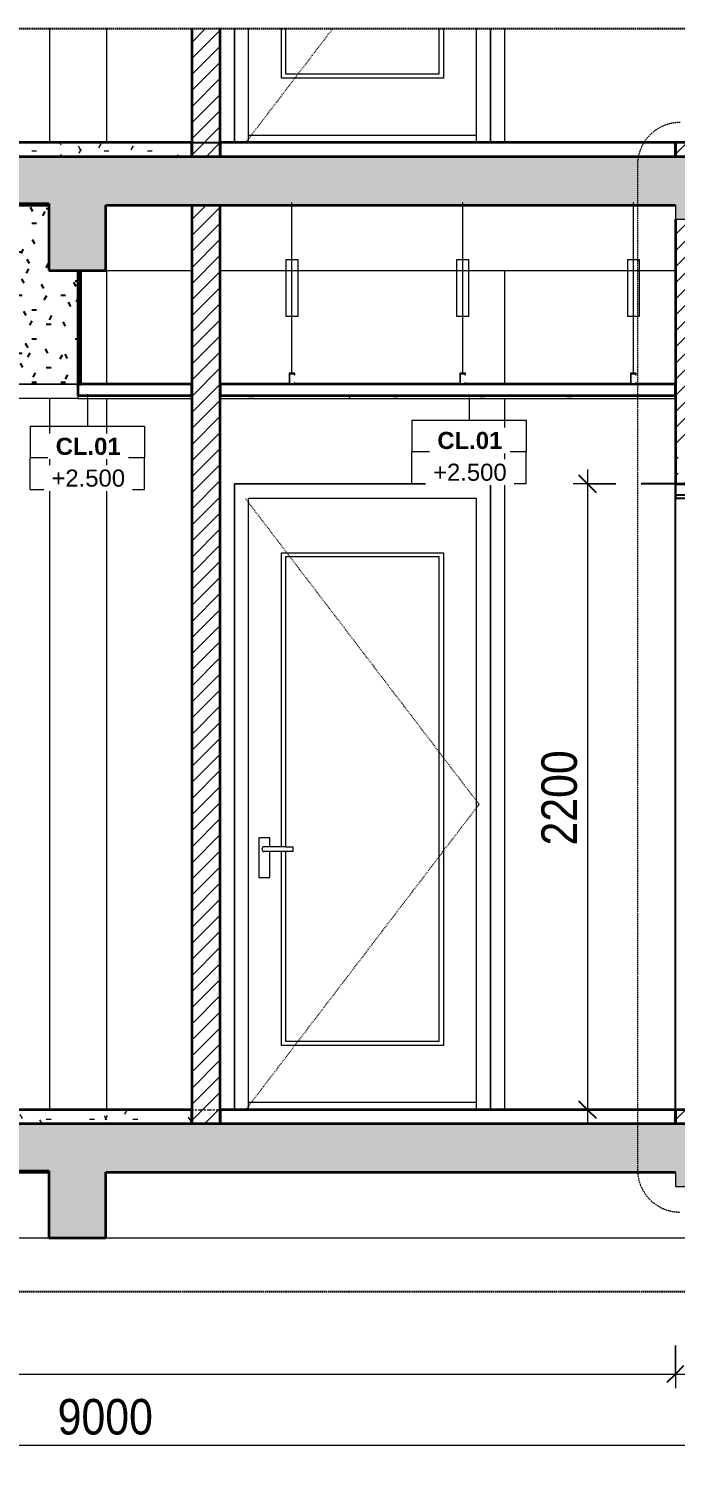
# Model space of a CAD drawing. Header units: millimetres. Extents: x 81424 to 264319, y 405 to 78637.
# Drawn here: x 116250 to 118523, y 971 to 6000 of the extents above; entities that cross this region are included whole.
import ezdxf

# ---------------------------------------------------------------- set-up
doc = ezdxf.new("R2010")
doc.units = ezdxf.units.MM
for name, pattern in [('Centre', [31.75, 6.35, -4.7625, 15.875, -4.7625]), ('Dash', [6, 3, -3]), ('Demolished', [7.14375, 4.7625, -2.38125]), ('Hidden', [7.14375, 4.7625, -2.38125]), ('IMPORT-CENTER _2_', [40.64, 25.4, -5.08, 5.08, -5.08])]:
    doc.linetypes.add(name, pattern=pattern)
for name, color, linetype, lineweight in [('0-6', 130, 'Continuous', 5), ('A-ANNO-DIMS', 211, 'Continuous', 9), ('A-ANNO-DIMS-50', 211, 'Continuous', 9), ('A-ANNO-SYMB-1', 150, 'Demolished', 9), ('A-CLNG', 13, 'Continuous', 18), ('A-CLNG-1', 250, 'Continuous', 35), ('A-CLNG-2', 7, 'Continuous', 18), ('A-CLNG-FNSH-1', 7, 'Continuous', 18), ('A-CLNG-IDEN', 151, 'Continuous', 9), ('A-CLNG-PATT-1', 7, 'Continuous', 18), ('A-CLNG-PATT-2', 31, 'Continuous', 25), ('A-DETL-GENF', 92, 'Continuous', 18), ('A-DETL-GENF-4', 92, 'Hidden', 25), ('A-DETL-GENF-5', 9, 'Continuous', 18), ('A-DETL-GENF-HDLN-1', 7, 'Dash', 18), ('A-DETL-MEDM', 33, 'Continuous', 35), ('A-DETL-THIN', 151, 'Continuous', 18), ('A-DOOR', 31, 'Continuous', 18), ('A-DOOR-1', 7, 'Continuous', 18), ('A-DOOR-3', 50, 'Continuous', 25), ('A-FLOR-FNSH-1', 250, 'Continuous', 35), ('A-FLOR-LEVL-2', 51, 'Centre', 9), ('A-FLOR-PATT-1', 253, 'Continuous', 18), ('A-FLOR-PATT-3', 67, 'Continuous', 18), ('A-WALL', 113, 'Continuous', 18), ('A-WALL-2', 250, 'Continuous', 35), ('A-WALL-3', 7, 'Continuous', 18), ('A-WALL-PATT-1', 9, 'Continuous', 18), ('G-IMPT', 8, 'Continuous', 18), ('G-IMPT-3', 8, 'IMPORT-CENTER _2_', 18), ('M-EQPM', 50, 'Continuous', 18), ('M-EQPM-2', 50, 'Continuous', 25), ('S-BEAM-2', 7, 'Continuous', 18), ('S-COLS-5', 7, 'Continuous', 18)]:
    doc.layers.add(name, color=color, linetype=linetype, lineweight=lineweight)
doc.styles.add('Arial_2', font='arial.ttf', dxfattribs={"height": 60})
doc.styles.add('Arial_B_3', font='arialbd.ttf', dxfattribs={"height": 60})
doc.styles.add('UTM Avo', font='', dxfattribs={"width": 0.9, "height": 125})
doc.styles.get('UTM Avo').set_extended_font_data('UTM Avo')
doc.dimstyles.new('1_Dim_chi_tiet_2_5', dxfattribs={"dimscale": 304.8, "dimtxt": 124.912619, "dimasz": 0.19685, "dimexe": 0.164042, "dimexo": 0.0625, "dimgap": 0.016404, "dimtad": 1, "dimdec": 0, "dimrnd": 5, "dimzin": 0, "dimdsep": 46, "dimtxsty": 'UTM Avo', "dimblk1": 'OBLIQUE', "dimblk2": 'OBLIQUE', "dimsah": 1, "dimcen": 0.09, "dimdle": 0.164042, "dimazin": 0, "dimtfac": 1, "dimtdec": 4, "dimtix": 1, "dimtmove": 0, "dimatfit": 3, "dimfxl": 0.328084, "dimfxlon": 1, "dimtvp": 1, "dimtolj": 1, "dimtzin": 0, "dimarcsym": 2})
pattern_1 = [(50, (28326.24, 15375), (364.368, -31.878), [38.1, -419.1]), (355, (28326.24, 15375), (-70.486, 382.113), [30.48, -335.28]), (100.451, (28356.6, 15372.34), (293.885, 350.233), [32.38, -356.18]), (46.184, (28326.24, 15476.6), (542.158, -84.086), [57.15, -628.65]), (96.636, (28371.4, 15469.6), (474.805, 494.855), [48.57, -534.27]), (351.184, (28326.24, 15476.6), (474.81, 494.85), [45.72, -502.92]), (21, (28377.04, 15451.2), (303.2285, -204.5305), [38.1, -419.1]), (326, (28377.04, 15451.2), (123.604, 368.376), [30.48, -335.28]), (71.451, (28402.3, 15434.16), (426.834, 163.843), [32.38, -356.18]), (37.5, (28326.24, 15375), (6.1766, 169.1102), [3.353, -327.863, 3.353, -337.007, -336.55]), (37.5, (28326.24, 15375), (6.1766, 169.1102), [-671.576, 3.353, -333.197]), (7.5, (28326.24, 15375), (133.6389, 200.3615), [3.353, -190.703, 3.353, -320.243, -128.27]), (7.5, (28326.24, 15375), (133.6389, 200.3615), [-517.652, 3.353, -124.917]), (327.5, (28212.96, 15375), (271.1818, -11.4584), [3.353, -123.647, 3.353, -392.887, -525.78]), (327.5, (28212.96, 15375), (271.1818, -11.4584), [-523.24, 3.353, -522.427]), (317.5, (28162.16, 15375), (296.2585, 50.853), [3.353, -161.747, 3.353, -259.791, -373.38]), (317.5, (28162.16, 15375), (296.2585, 50.853), [-428.244, 3.353, -370.027]), (45, (28326.24, 15375), (-125.7236, 125.7236), []), (45, (28326.24, 15565.5), (-125.7236, 125.7236), [])]
pattern_2 = [(45, (28326.24, 15375), (-28.28427, 28.28427), [])]
pattern_3 = [(0, (28326.24, 15375), (203.2, 50.8), [16.764, -135.636, 16.764, -135.636, -812.8]), (0, (28326.24, 15375), (203.2, 50.8), [-304.8, 16.764, -288.036, 16.764, -135.636, -355.6]), (0, (28326.24, 15375), (203.2, 50.8), [-762, 16.764, -84.836, 16.764, -237.236]), (120, (28402.44, 15400.4), (-145.59409, 150.57636), [16.764, -135.636, 16.764, -135.636, -812.8]), (120, (28402.44, 15400.4), (-145.59409, 150.57636), [-304.8, 16.764, -288.036, 16.764, -135.636, -355.6]), (120, (28402.44, 15400.4), (-145.59409, 150.57636), [-762, 16.764, -84.836, 16.764, -237.236]), (240, (28427.84, 15502), (-57.60591, -201.37636), [16.764, -135.636, 16.764, -135.636, -812.8]), (240, (28427.84, 15502), (-57.60591, -201.37636), [-304.8, 16.764, -288.036, 16.764, -135.636, -355.6]), (240, (28427.84, 15502), (-57.60591, -201.37636), [-762, 16.764, -84.836, 16.764, -237.236])]
pattern_4 = [(0, (28326.24, 15375), (406.4, 101.6), [16.764, -288.036, 16.764, -288.036, -1625.6]), (0, (28326.24, 15375), (406.4, 101.6), [-609.6, 16.764, -592.836, 16.764, -288.036, -711.2]), (0, (28326.24, 15375), (406.4, 101.6), [-1524, 16.764, -186.436, 16.764, -491.236]), (120, (28478.64, 15425.8), (-291.1882, 301.1527), [16.764, -288.036, 16.764, -288.036, -1625.6]), (120, (28478.64, 15425.8), (-291.1882, 301.1527), [-609.6, 16.764, -592.836, 16.764, -288.036, -711.2]), (120, (28478.64, 15425.8), (-291.1882, 301.1527), [-1524, 16.764, -186.436, 16.764, -491.236]), (240, (28529.44, 15629), (-115.2118, -402.7527), [16.764, -288.036, 16.764, -288.036, -1625.6]), (240, (28529.44, 15629), (-115.2118, -402.7527), [-609.6, 16.764, -592.836, 16.764, -288.036, -711.2]), (240, (28529.44, 15629), (-115.2118, -402.7527), [-1524, 16.764, -186.436, 16.764, -491.236])]
pattern_5 = [(50, (115812.6, 15375), (364.368, -31.878), [38.1, -419.1]), (355, (115812.6, 15375), (-70.486, 382.113), [30.48, -335.28]), (100.451, (115842.96, 15372.34), (293.885, 350.233), [32.38, -356.18]), (46.184, (115812.6, 15476.6), (542.158, -84.086), [57.15, -628.65]), (96.636, (115857.8, 15469.6), (474.805, 494.855), [48.57, -534.27]), (351.184, (115812.6, 15476.6), (474.81, 494.85), [45.72, -502.92]), (21, (115863.4, 15451.2), (303.2285, -204.5305), [38.1, -419.1]), (326, (115863.4, 15451.2), (123.604, 368.376), [30.48, -335.28]), (71.451, (115888.66, 15434.16), (426.834, 163.843), [32.38, -356.18]), (37.5, (115812.6, 15375), (6.1766, 169.1102), [3.353, -327.863, 3.353, -337.007, -336.55]), (37.5, (115812.6, 15375), (6.1766, 169.1102), [-671.576, 3.353, -333.197]), (7.5, (115812.6, 15375), (133.6389, 200.3615), [3.353, -190.703, 3.353, -320.243, -128.27]), (7.5, (115812.6, 15375), (133.6389, 200.3615), [-517.652, 3.353, -124.917]), (327.5, (115699.31, 15375), (271.1818, -11.4584), [3.353, -123.647, 3.353, -392.887, -525.78]), (327.5, (115699.31, 15375), (271.1818, -11.4584), [-523.24, 3.353, -522.427]), (317.5, (115648.5, 15375), (296.2585, 50.853), [3.353, -161.747, 3.353, -259.791, -373.38]), (317.5, (115648.5, 15375), (296.2585, 50.853), [-428.244, 3.353, -370.027]), (45, (115812.6, 15375), (-125.7236, 125.7236), []), (45, (115812.6, 15565.5), (-125.7236, 125.7236), [])]

# ---------------------------------------------------------------- blocks, each defined once
blk = doc.blocks.new('NCV_TKTC_KET CAU_rvt-3-TKCS_CĂN HỘ LOẠI 4 - MẶT CẮT 2')
at = {"layer": 'A-FLOR-PATT-1'}
h = blk.add_hatch(dxfattribs=at)
h.set_pattern_fill('FP_4', color=256, style=0, pattern_type=2)
h.set_pattern_definition(pattern_1)
h.paths.add_polyline_path([(24836.9, 5380), (28834.9, 5380), (28834.9, 5385), (24835.2, 5385), (24835.2, 5380)])
h.paths.add_polyline_path([(24535.2, 5500), (24536.9, 5500), (24536.9, 5550), (24535.2, 5550), (24535.2, 5500.7)])
h = blk.add_hatch(dxfattribs=at)
h.set_pattern_fill('FP_4', color=256, style=0, pattern_type=2)
h.set_pattern_definition(pattern_1)
h.paths.add_polyline_path([(24836.9, 5380), (28834.9, 5380), (28834.9, 5385), (24835.2, 5385), (24835.2, 5380)])
h.paths.add_polyline_path([(24535.2, 5500), (24536.9, 5500), (24536.9, 5550), (24535.2, 5550), (24535.2, 5500.7)])
h = blk.add_hatch(dxfattribs=at)
h.set_pattern_fill('FP_4', color=256, style=0, pattern_type=2)
h.set_pattern_definition(pattern_1)
h.paths.add_polyline_path([(28136.9, 1980), (28834.9, 1980), (28834.9, 1985), (24835.2, 1985), (24835.2, 1980), (25492.4, 1980)])
h = blk.add_hatch(dxfattribs=at)
h.set_pattern_fill('FP_4', color=256, style=0, pattern_type=2)
h.set_pattern_definition(pattern_1)
h.paths.add_polyline_path([(28136.9, 1980), (28834.9, 1980), (28834.9, 1985), (24835.2, 1985), (24835.2, 1980), (25492.4, 1980)])
at = {"layer": 'A-FLOR-FNSH-1'}
for p, q in [((24835.2, 5380), (28834.9, 5380)), ((24835.2, 1980), (28834.9, 1980))]:
    blk.add_line(p, q, dxfattribs=at)
at = {"layer": 'S-BEAM-2'}
for p, q in [((29034.9, 5150), (29336.9, 5150)), ((29436.9, 5150), (31035.3, 5150)), ((31035.3, 5150), (31036.9, 5150)), ((24836.9, 1750), (28834.9, 1750)), ((29034.9, 1750), (31035.3, 1750)), ((31035.3, 1750), (32935.3, 1750))]:
    blk.add_line(p, q, dxfattribs=at)
blk = doc.blocks.new('DOOR_CW_01 CANH MO-PANEL KINH - DIW_01-900x2200-CỬA GỖ VÂN LAMINATE-553375-TKCS_CĂN HỘ LOẠI 4 - MẶT CẮT 2')
at = {"layer": 'A-DETL-GENF-HDLN-1'}
blk.add_line((29526.9, 5600), (29832.7, 6000.3), dxfattribs=at)
at = {"layer": 'A-DOOR-1'}
for p, q in [((29486.9, 6000.3), (29486.9, 5600)), ((29536.9, 5600), (29536.9, 6000.3)), ((29651.9, 5826), (29651.9, 6000.3)), ((29666.9, 6000.3), (29666.9, 5841)), ((30206.9, 5841), (30206.9, 6000.3)), ((30221.9, 6000.3), (30221.9, 5826)), ((30336.9, 6000.3), (30336.9, 5600)), ((30386.9, 5600), (30386.9, 6000.3)), ((29666.9, 5841), (30206.9, 5841)), ((30221.9, 5826), (29651.9, 5826)), ((29536.9, 5626), (30336.9, 5626))]:
    blk.add_line(p, q, dxfattribs=at)
blk = doc.blocks.new('NCV_TKTC_TANG 2_rvt-3-TKCS_CĂN HỘ LOẠI 4 - MẶT CẮT 2')
at = {"layer": 'A-FLOR-PATT-3'}
h = blk.add_hatch(dxfattribs=at)
h.set_pattern_fill('FP_6', color=256, style=0, pattern_type=2)
h.set_pattern_definition(pattern_3)
h.paths.add_polyline_path([(25492.4, 5550), (29336.9, 5550), (29336.9, 5600), (24736.9, 5600), (24737.4, 5550), (24836.9, 5550)])
at = {"layer": 'A-WALL-PATT-1'}
h = blk.add_hatch(dxfattribs=at)
h.set_pattern_fill('FP_3', color=256, style=0, pattern_type=2)
h.set_pattern_definition(pattern_2)
h.paths.add_polyline_path([(29336.9, 5550), (29436.9, 5550), (29436.9, 6000.3), (29336.9, 6000.3)])
h = blk.add_hatch(dxfattribs=at)
h.set_pattern_fill('FP_3', color=256, style=0, pattern_type=2)
h.set_pattern_definition(pattern_2)
h.paths.add_polyline_path([(31136.9, 5550), (31136.5, 5600), (31036.9, 5600), (31037.4, 5550), (31136.5, 5550)])
at = {"layer": 'A-FLOR-FNSH-1'}
for p, q in [((29336.9, 5600), (24736.9, 5600)), ((29336.9, 5550), (29336.9, 5600)), ((31036.9, 5600), (29436.9, 5600)), ((29436.9, 5600), (29436.9, 5550)), ((31036.9, 5550), (31036.9, 5600))]:
    blk.add_line(p, q, dxfattribs=at)
at = {"layer": 'A-WALL-2'}
for p, q in [((29336.9, 6000.3), (29336.9, 5550)), ((29436.9, 5550), (29436.9, 6000.3)), ((31036.9, 5600), (31036.9, 5550)), ((31136.9, 5600), (31036.9, 5600))]:
    blk.add_line(p, q, dxfattribs=at)
at = {"layer": 'A-WALL-3'}
for p, q in [((29486.9, 5700), (29486.9, 6000.3)), ((30386.9, 6000.3), (30386.9, 5700)), ((30436.9, 5600), (30436.9, 6000.3)), ((29486.9, 5600), (29486.9, 5700)), ((30386.9, 5700), (30386.9, 5600))]:
    blk.add_line(p, q, dxfattribs=at)
at = {"layer": 'S-COLS-5'}
for p, q in [((28836.9, 6000.3), (28836.9, 5600)), ((29036.9, 6000.3), (29036.9, 5600))]:
    blk.add_line(p, q, dxfattribs=at)
at = {"layer": 'A-DOOR'}
blk.add_blockref('DOOR_CW_01 CANH MO-PANEL KINH - DIW_01-900x2200-CỬA GỖ VÂN LAMINATE-553375-TKCS_CĂN HỘ LOẠI 4 - MẶT CẮT 2', (0, 0), dxfattribs=at)
blk = doc.blocks.new('DOOR_CW_01 CANH MO-PANEL KINH - DIW_01-900x2200-CỬA GỖ VÂN LAMINATE-V33-TKCS_CĂN HỘ LOẠI 4 - MẶT CẮT 2')
at = {"layer": 'A-DETL-GENF-HDLN-1'}
for p, q in [((30346.9, 3273.5), (29526.9, 4347)), ((29526.9, 2200), (30346.9, 3273.5))]:
    blk.add_line(p, q, dxfattribs=at)
at = {"layer": 'A-DOOR-1'}
for p, q in [((30386.9, 4400), (29486.9, 4400)), ((29486.9, 4400), (29486.9, 2200)), ((30386.9, 2200), (30386.9, 4400)), ((29536.9, 2200), (29536.9, 4350)), ((29536.9, 4350), (30336.9, 4350)), ((30336.9, 4350), (30336.9, 2200)), ((29651.9, 3124.5), (29651.9, 4158)), ((29651.9, 4158), (30221.9, 4158)), ((30206.9, 4143), (29666.9, 4143)), ((29666.9, 4143), (29666.9, 3124.5)), ((30206.9, 2441), (30206.9, 4143)), ((30221.9, 4158), (30221.9, 2426)), ((29611.7, 3156), (29572.2, 3156)), ((29572.2, 3156), (29572.2, 3016)), ((29666.9, 3124.5), (29591.9, 3124.5)), ((29611.7, 3124.5), (29611.7, 3156)), ((29666.9, 3124.5), (29692.7, 3124.5)), ((29692.7, 3124.5), (29692.7, 3107.5)), ((29666.9, 3107.5), (29591.9, 3107.5)), ((29611.7, 3016), (29611.7, 3107.5)), ((29651.9, 2426), (29651.9, 3107.5)), ((29666.9, 3107.5), (29666.9, 2441)), ((29692.7, 3107.5), (29666.9, 3107.5)), ((29572.2, 3016), (29611.7, 3016)), ((30221.9, 2426), (29651.9, 2426)), ((29666.9, 2441), (30206.9, 2441)), ((29536.9, 2226), (30336.9, 2226))]:
    blk.add_line(p, q, dxfattribs=at)
for start, end in [(90, 180), (180, 270)]:
    blk.add_arc((29591.9, 3116), 8.5, start, end, dxfattribs=at)
blk = doc.blocks.new('DOOR_CW_01 CANH MO-PANEL KINH - DIG_02-800x2200-CỬA NHÔM KÍNH-V34-TKCS_CĂN HỘ LOẠI 4 - MẶT CẮT 2')
at = {"layer": 'A-DOOR-1'}
for p, q in [((31036.9, 2200), (31036.9, 4350)), ((31086.9, 2200), (31086.9, 4350)), ((31136.9, 2200), (31136.9, 4360))]:
    blk.add_line(p, q, dxfattribs=at)
at = {"layer": 'A-DOOR-3'}
for p, q in [((31136.9, 4400), (30916.9, 4400)), ((31036.9, 2200), (31036.9, 4400)), ((31036.9, 2200), (31036.9, 4400)), ((31036.9, 4400), (31036.9, 4350)), ((31136.9, 4400), (31036.9, 4400)), ((31136.9, 4400), (31136.9, 2200)), ((31136.9, 4400), (31136.9, 2200)), ((31136.9, 4360), (31136.9, 4400)), ((31136.9, 4360), (31036.9, 4360)), ((31036.9, 4350), (31086.9, 4350)), ((31086.9, 4350), (31086.9, 4360)), ((31086.9, 4360), (31136.9, 4360)), ((31136.9, 4360), (31096.9, 4360)), ((31096.9, 2226), (31096.9, 4360)), ((31136.9, 4158), (31096.9, 4158)), ((31106.9, 2426), (31106.9, 4158)), ((31116.9, 2426), (31116.9, 4158)), ((31126.9, 2426), (31126.9, 4158)), ((31096.9, 2426), (31136.9, 2426)), ((31136.9, 2226), (31096.9, 2226))]:
    blk.add_line(p, q, dxfattribs=at)
blk = doc.blocks.new('CL_01-VÁCH DỰNG THẠCH CAO CĂN HỘ LOẠI 5 - CL_01-VÁCH DỰNG THẠCH CAO CĂN HỘ LOẠI 3-821210-TKCS_CĂN HỘ LOẠI 4 - MẶT CẮT 2')
at = {"layer": 'A-CLNG-PATT-1'}
h = blk.add_hatch(dxfattribs=at)
h.set_pattern_fill('FP_5', color=256, style=0, pattern_type=2)
h.set_pattern_definition(pattern_4)
h.paths.add_polyline_path([(28936.9, 4750), (28946.9, 4750), (28946.9, 5150), (28936.9, 5150), (28936.9, 5030.9)])
at = {"layer": 'A-CLNG-PATT-2'}
h = blk.add_hatch(dxfattribs=at)
h.set_pattern_fill('FP_6', color=256, style=0, pattern_type=2)
h.set_pattern_definition(pattern_3)
h.paths.add_polyline_path([(27824.6, 4750), (28936.9, 4750), (28936.9, 5150), (28834.9, 5150), (28834.9, 5380), (24836.9, 5380), (24836.9, 4950), (24737.4, 4950), (24737.4, 4750), (25492.4, 4750)])
at = {"layer": 'A-CLNG-1'}
for p, q in [((28936.9, 5150), (28936.9, 4750)), ((28946.9, 4750), (28946.9, 5150)), ((28936.9, 4750), (28946.9, 4750))]:
    blk.add_line(p, q, dxfattribs=at)
at = {"layer": 'A-CLNG-2'}
for p in [(24737.4, 4950), (28936.9, 4750)]:
    blk.add_line(p, (24737.4, 4750), dxfattribs=at)
blk = doc.blocks.new('NCV_TKTC_TANG 1_rvt-3-TKCS_CĂN HỘ LOẠI 4 - MẶT CẮT 2')
at = {"layer": 'A-CLNG-PATT-1'}
h = blk.add_hatch(dxfattribs=at)
h.set_pattern_fill('FP_5', color=256, style=0, pattern_type=2)
h.set_pattern_definition(pattern_4)
h.paths.add_polyline_path([(30401.9, 4700), (31036.9, 4700), (31036.9, 4710), (29436.9, 4710), (29436.9, 4700), (30386.9, 4700)])
at = {"layer": 'A-FLOR-PATT-3'}
h = blk.add_hatch(dxfattribs=at)
h.set_pattern_fill('FP_6', color=256, style=0, pattern_type=2)
h.set_pattern_definition(pattern_3)
h.paths.add_polyline_path([(25492.4, 2150), (29336.9, 2150), (29336.9, 2200), (24736.9, 2200), (24737.4, 2150), (24836.9, 2150)])
at = {"layer": 'A-WALL-PATT-1'}
h = blk.add_hatch(dxfattribs=at)
h.set_pattern_fill('FP_3', color=256, style=0, pattern_type=2)
h.set_pattern_definition(pattern_2)
h.paths.add_polyline_path([(29336.9, 2150), (29436.9, 2150), (29436.9, 5380), (29336.9, 5380), (29336.9, 2691.5)])
h = blk.add_hatch(dxfattribs=at)
h.set_pattern_fill('FP_3', color=256, style=0, pattern_type=2)
h.set_pattern_definition(pattern_2)
h.paths.add_polyline_path([(31037.4, 2150), (31136.9, 2150), (31136.9, 2200), (31036.9, 2200), (31036.9, 2150)])
h.paths.add_polyline_path([(31136.9, 4400), (31136.5, 5330), (31036.9, 5330), (31036.9, 4400), (31126.9, 4400)])
h.paths.add_polyline_path([(31046.9, 4410), (31046.9, 4520), (31126.9, 4520), (31126.9, 4410)])
at = {"layer": 'A-CLNG-1'}
for p, q in [((29336.9, 4750), (28936.9, 4750)), ((28936.9, 4750), (28936.9, 4710)), ((29336.9, 4710), (29336.9, 4750)), ((29679.4, 4750), (29436.9, 4750)), ((29436.9, 4750), (29436.9, 4710)), ((30279.4, 4750), (29699.3, 4750)), ((30879.4, 4750), (30299.3, 4750)), ((31036.9, 4750), (30899.3, 4750)), ((31036.9, 4710), (31036.9, 4750)), ((29336.9, 4710), (28936.9, 4710)), ((31036.9, 4710), (29436.9, 4710))]:
    blk.add_line(p, q, dxfattribs=at)
at = {"layer": 'A-CLNG-2'}
for p, q in [((24736.9, 4750), (28936.9, 4750)), ((28936.9, 4700), (24736.9, 4700))]:
    blk.add_line(p, q, dxfattribs=at)
at = {"layer": 'A-CLNG-FNSH-1'}
for p, q in [((28936.9, 4710), (28936.9, 4700)), ((28936.9, 4700), (29336.9, 4700)), ((29336.9, 4700), (29336.9, 4710)), ((29436.9, 4710), (29436.9, 4700)), ((29436.9, 4700), (31036.9, 4700)), ((31036.9, 4700), (31036.9, 4710))]:
    blk.add_line(p, q, dxfattribs=at)
at = {"layer": 'A-FLOR-FNSH-1'}
for p, q in [((29336.9, 2200), (24736.9, 2200)), ((29336.9, 2150), (29336.9, 2200)), ((31036.9, 2200), (29436.9, 2200)), ((29436.9, 2200), (29436.9, 2150)), ((31036.9, 2150), (31036.9, 2200))]:
    blk.add_line(p, q, dxfattribs=at)
at = {"layer": 'A-WALL-2'}
for p, q in [((29336.9, 5380), (29336.9, 2150)), ((29436.9, 2150), (29436.9, 5380)), ((31036.9, 5330), (31036.9, 4400)), ((31036.9, 4400), (31136.9, 4400)), ((31036.9, 2200), (31036.9, 2150)), ((31136.9, 2200), (31036.9, 2200))]:
    blk.add_line(p, q, dxfattribs=at)
at = {"layer": 'A-WALL-3'}
for p, q in [((30436.9, 4750), (30436.9, 5150)), ((30436.9, 2200), (30436.9, 4700)), ((29486.9, 2300), (29486.9, 4400)), ((29486.9, 4400), (30386.9, 4400)), ((30386.9, 4400), (30386.9, 2300)), ((29486.9, 2200), (29486.9, 2300)), ((30386.9, 2300), (30386.9, 2200))]:
    blk.add_line(p, q, dxfattribs=at)
at = {"layer": 'S-COLS-5'}
for p, q in [((29036.9, 5150), (29036.9, 4750)), ((28836.9, 4700), (28836.9, 2200)), ((29036.9, 4700), (29036.9, 2200))]:
    blk.add_line(p, q, dxfattribs=at)
at = {"layer": 'A-CLNG'}
blk.add_blockref('CL_01-VÁCH DỰNG THẠCH CAO CĂN HỘ LOẠI 5 - CL_01-VÁCH DỰNG THẠCH CAO CĂN HỘ LOẠI 3-821210-TKCS_CĂN HỘ LOẠI 4 - MẶT CẮT 2', (0, 0), dxfattribs=at)
at = {"layer": 'A-DOOR'}
for name in ['DOOR_CW_01 CANH MO-PANEL KINH - DIW_01-900x2200-CỬA GỖ VÂN LAMINATE-V33-TKCS_CĂN HỘ LOẠI 4 - MẶT CẮT 2', 'DOOR_CW_01 CANH MO-PANEL KINH - DIG_02-800x2200-CỬA NHÔM KÍNH-V34-TKCS_CĂN HỘ LOẠI 4 - MẶT CẮT 2']:
    blk.add_blockref(name, (0, 0), dxfattribs=at)
blk = doc.blocks.new('TKTC_XREF_251221_MB TANG 2-7 - TKTC_XREF_260130_MB TANG 2-5_dwg_$cc-V37-TKCS_CĂN HỘ LOẠI 4 - MẶT CẮT 2')
at = {"layer": 'G-IMPT-3'}
for p, q in [((29095.5, 5600), (28974.4, 5600)), ((29035.3, 5600), (29034.5, 5600))]:
    blk.add_line(p, q, dxfattribs=at)
at = {"layer": 'M-EQPM'}
for p, q in [((29079.9, 5600), (28989.9, 5600)), ((28989.9, 5600), (29034.9, 5600)), ((29034.6, 5600), (29034.6, 5600)), ((29034.9, 5600), (29079.9, 5600))]:
    blk.add_line(p, q, dxfattribs=at)
blk = doc.blocks.new('TKTC_XREF_251221_MB TANG 2-7 - TKTC_XREF_260130_MB TANG 2-5_dwg_CUM U_DN100-V38-TKCS_CĂN HỘ LOẠI 4 - MẶT CẮT 2')
at = {"layer": 'G-IMPT'}
for p, q in [((28978.7, 5600), (28980.9, 5600)), ((28979.8, 5600), (28986.6, 5600)), ((28980.1, 5600), (28980.4, 5600)), ((29089.4, 5600), (28980.4, 5600)), ((28980.9, 5600), (28985.5, 5600)), ((28981, 5600), (28980.9, 5600)), ((28981.2, 5600), (28981.9, 5600)), ((28981.9, 5600), (28984.4, 5600)), ((28981.9, 5600), (28984.5, 5600)), ((28981.9, 5600), (28984.5, 5600)), ((28984.4, 5600), (28985.2, 5600)), ((28985.5, 5600), (28987.8, 5600)), ((28985.5, 5600), (28985.5, 5600)), ((29083.1, 5600), (28986.7, 5600)), ((29079.9, 5600), (28989.9, 5600)), ((29081.3, 5600), (29083.6, 5600)), ((29082.4, 5600), (29089.3, 5600)), ((29083.6, 5600), (29088.1, 5600)), ((29083.6, 5600), (29083.6, 5600)), ((29083.8, 5600), (29084.5, 5600)), ((29084.5, 5600), (29087.1, 5600)), ((29084.6, 5600), (29087.1, 5600)), ((29084.6, 5600), (29087.1, 5600)), ((29087.1, 5600), (29087.8, 5600)), ((29088.1, 5600), (29090.4, 5600)), ((29088.1, 5600), (29088.1, 5600)), ((29089, 5600), (29089.4, 5600))]:
    blk.add_line(p, q, dxfattribs=at)
at = {"layer": 'G-IMPT', "flags": 128}
for points in [[(28978.7, 5600), (28977.2, 5600), (28977.2, 5600), (28989.3, 5600), (28989.3, 5600), (28987.8, 5600)], [(28987.8, 5600), (28987.8, 5600), (28978.7, 5600), (28978.7, 5600)], [(28981.2, 5600), (28981.2, 5600), (28985.2, 5600), (28985.2, 5600)], [(28986.4, 5600), (28986.7, 5600), (28989.9, 5600)], [(29081.3, 5600), (29079.8, 5600), (29079.8, 5600), (29091.9, 5600), (29091.9, 5600), (29090.4, 5600)], [(29082.7, 5600), (29083.1, 5600), (29079.9, 5600)], [(29090.4, 5600), (29090.4, 5600), (29081.3, 5600), (29081.3, 5600)], [(29083.8, 5600), (29083.8, 5600), (29087.8, 5600), (29087.9, 5600)]]:
    blk.add_lwpolyline(points, dxfattribs=at)
blk = doc.blocks.new('TKTC_XREF_251221_MB TANG 2-7 - TKTC_XREF_260130_MB TANG 2-5_dwg_$cc-V39-TKCS_CĂN HỘ LOẠI 4 - MẶT CẮT 2')
at = {"layer": 'G-IMPT-3'}
for p, q in [((28885.2, 5600), (28732.2, 5600)), ((28808.7, 5600), (28808.7, 5600))]:
    blk.add_line(p, q, dxfattribs=at)
at = {"layer": 'M-EQPM'}
for p, q in [((28865.6, 5600), (28751.8, 5600)), ((28751.8, 5600), (28808.7, 5600)), ((28808.7, 5600), (28754.6, 5600)), ((28754.6, 5600), (28862.8, 5600)), ((28862.8, 5600), (28808.7, 5600)), ((28808.7, 5600), (28865.6, 5600))]:
    blk.add_line(p, q, dxfattribs=at)
blk = doc.blocks.new('TKTC_XREF_251221_MB TANG 2-7 - TKTC_XREF_260130_MB TANG 2-5_dwg_CUM U_DN100-V40-TKCS_CĂN HỘ LOẠI 4 - MẶT CẮT 2')
at = {"layer": 'G-IMPT'}
for p, q in [((28750.6, 5600), (28735.3, 5600)), ((28735.3, 5600), (28737.2, 5600)), ((28740.1, 5600), (28737.2, 5600)), ((28737.2, 5600), (28748.7, 5600)), ((28747.3, 5600), (28738.7, 5600)), ((28739, 5600), (28876.6, 5600)), ((28745.8, 5600), (28740.1, 5600)), ((28741.4, 5600), (28740.4, 5600)), ((28745.5, 5600), (28740.4, 5600)), ((28744.6, 5600), (28741.4, 5600)), ((28744.6, 5600), (28741.4, 5600)), ((28744.6, 5600), (28741.4, 5600)), ((28745.5, 5600), (28744.6, 5600)), ((28748.7, 5600), (28745.8, 5600)), ((28747, 5600), (28868.7, 5600)), ((28747, 5600), (28751, 5600)), ((28748.7, 5600), (28750.6, 5600)), ((28751, 5600), (28864.7, 5600)), ((28868.7, 5600), (28864.7, 5600)), ((28880.3, 5600), (28865, 5600)), ((28865, 5600), (28866.9, 5600)), ((28869.8, 5600), (28866.9, 5600)), ((28866.9, 5600), (28878.4, 5600)), ((28877, 5600), (28868.3, 5600)), ((28875.5, 5600), (28869.8, 5600)), ((28871, 5600), (28870.1, 5600)), ((28875.2, 5600), (28870.1, 5600)), ((28874.2, 5600), (28871, 5600)), ((28874.2, 5600), (28871, 5600)), ((28874.2, 5600), (28871, 5600)), ((28875.2, 5600), (28874.2, 5600)), ((28878.4, 5600), (28875.5, 5600)), ((28878.4, 5600), (28880.3, 5600))]:
    blk.add_line(p, q, dxfattribs=at)
blk = doc.blocks.new('TKTC_XREF_251221_MB TANG 2-7 - TKTC_XREF_260130_MB TANG 2-5_dwg_$cc-V41-TKCS_CĂN HỘ LOẠI 4 - MẶT CẮT 2')
at = {"layer": 'G-IMPT-3'}
for p, q in [((29205.1, 5600), (29358.1, 5600)), ((29281.6, 5600), (29281.6, 5600))]:
    blk.add_line(p, q, dxfattribs=at)
at = {"layer": 'M-EQPM'}
for p, q in [((29281.6, 5600), (29224.8, 5600)), ((29224.8, 5600), (29338.5, 5600)), ((29335.7, 5600), (29227.5, 5600)), ((29227.5, 5600), (29281.6, 5600)), ((29281.6, 5600), (29335.7, 5600)), ((29338.5, 5600), (29281.6, 5600))]:
    blk.add_line(p, q, dxfattribs=at)
blk = doc.blocks.new('TKTC_XREF_251221_MB TANG 2-7 - TKTC_XREF_260130_MB TANG 2-5_dwg_$cc-V42-TKCS_CĂN HỘ LOẠI 4 - MẶT CẮT 2')
at = {"layer": 'G-IMPT-3'}
for p, q in [((29490.5, 5600), (29369.4, 5600)), ((29430.4, 5600), (29429.6, 5600))]:
    blk.add_line(p, q, dxfattribs=at)
at = {"layer": 'M-EQPM'}
for p, q in [((29475, 5600), (29385, 5600)), ((29385, 5600), (29430, 5600)), ((29429.7, 5600), (29429.7, 5600)), ((29430, 5600), (29475, 5600))]:
    blk.add_line(p, q, dxfattribs=at)
blk = doc.blocks.new('TKTC_XREF_251221_MB TANG 2-7 - TKTC_XREF_251221_MB TANG 2-7-2039446-TKCS_CĂN HỘ LOẠI 4 - MẶT CẮT 2')
at = {"layer": 'M-EQPM'}
for p, q in [((29487, 5600), (28734.9, 5600)), ((28735.3, 5600), (29487, 5600))]:
    blk.add_line(p, q, dxfattribs=at)
at = {"layer": 'M-EQPM-2'}
blk.add_line((23535.3, 5600), (34056.9, 5600), dxfattribs=at)
for name, p in [('TKTC_XREF_251221_MB TANG 2-7 - TKTC_XREF_260130_MB TANG 2-5_dwg_$cc-V39-TKCS_CĂN HỘ LOẠI 4 - MẶT CẮT 2', (0, 0)), ('TKTC_XREF_251221_MB TANG 2-7 - TKTC_XREF_260130_MB TANG 2-5_dwg_CUM U_DN100-V40-TKCS_CĂN HỘ LOẠI 4 - MẶT CẮT 2', (0, 0)), ('TKTC_XREF_251221_MB TANG 2-7 - TKTC_XREF_260130_MB TANG 2-5_dwg_$cc-V37-TKCS_CĂN HỘ LOẠI 4 - MẶT CẮT 2', (0, 0)), ('TKTC_XREF_251221_MB TANG 2-7 - TKTC_XREF_260130_MB TANG 2-5_dwg_CUM U_DN100-V38-TKCS_CĂN HỘ LOẠI 4 - MẶT CẮT 2', (0, 0)), ('TKTC_XREF_251221_MB TANG 2-7 - TKTC_XREF_260130_MB TANG 2-5_dwg_$cc-V41-TKCS_CĂN HỘ LOẠI 4 - MẶT CẮT 2', (0, 0)), ('TKTC_XREF_251221_MB TANG 2-7 - TKTC_XREF_260130_MB TANG 2-5_dwg_CUM U_DN100-V40-TKCS_CĂN HỘ LOẠI 4 - MẶT CẮT 2', (473.8, 0)), ('TKTC_XREF_251221_MB TANG 2-7 - TKTC_XREF_260130_MB TANG 2-5_dwg_$cc-V42-TKCS_CĂN HỘ LOẠI 4 - MẶT CẮT 2', (0, 0)), ('TKTC_XREF_251221_MB TANG 2-7 - TKTC_XREF_260130_MB TANG 2-5_dwg_CUM U_DN100-V38-TKCS_CĂN HỘ LOẠI 4 - MẶT CẮT 2', (395.1, 0))]:
    blk.add_blockref(name, p)
blk = doc.blocks.new('BORDER VIEW - BORDER VIEW-2585319-TKCS_CĂN HỘ LOẠI 4 - MẶT CẮT 2')
at = {"layer": 'A-DETL-GENF-4'}
for p, q in [((23015.3, 6000.3), (33906.9, 6000.3)), ((33906.9, 1560), (23015.3, 1560))]:
    blk.add_line(p, q, dxfattribs=at)
blk = doc.blocks.new('Repeating Detail - THANH TREO TRẦN 600-354052-TKCS_CĂN HỘ LOẠI 4 - MẶT CẮT 2')
at = {"layer": 'A-DETL-GENF'}
for points in [[(29681.8, 4748.8), (29699.3, 4748.8), (29699.3, 4754.8), (29696.8, 4754.8), (29696.8, 4751.3), (29681.8, 4751.3), (29681.8, 4786.3), (29696.8, 4786.3), (29696.8, 4782.8), (29699.3, 4782.8), (29699.3, 4788.8), (29679.3, 4788.8), (29679.3, 4748.8)], [(30281.8, 4748.8), (30299.3, 4748.8), (30299.3, 4754.8), (30296.8, 4754.8), (30296.8, 4751.3), (30281.8, 4751.3), (30281.8, 4786.3), (30296.8, 4786.3), (30296.8, 4782.8), (30299.3, 4782.8), (30299.3, 4788.8), (30279.3, 4788.8), (30279.3, 4748.8)], [(30881.8, 4748.8), (30899.3, 4748.8), (30899.3, 4754.8), (30896.8, 4754.8), (30896.8, 4751.3), (30881.8, 4751.3), (30881.8, 4786.3), (30896.8, 4786.3), (30896.8, 4782.8), (30899.3, 4782.8), (30899.3, 4788.8), (30879.3, 4788.8), (30879.3, 4748.8)]]:
    blk.add_hatch(color=256, dxfattribs=at).paths.add_polyline_path(points)
for p, q in [((29689.3, 4788.8), (29689.3, 5388.8)), ((30289.3, 4788.8), (30289.3, 5388.8)), ((30889.3, 4788.8), (30889.3, 5388.8)), ((29669.3, 5188.8), (29709.3, 5188.8)), ((29669.3, 4988.8), (29669.3, 5188.8)), ((29709.3, 5188.8), (29709.3, 4988.8)), ((30269.3, 5188.8), (30309.3, 5188.8)), ((30269.3, 4988.8), (30269.3, 5188.8)), ((30309.3, 5188.8), (30309.3, 4988.8)), ((30869.3, 5188.8), (30909.3, 5188.8)), ((30869.3, 4988.8), (30869.3, 5188.8)), ((30909.3, 5188.8), (30909.3, 4988.8)), ((29709.3, 4988.8), (29669.3, 4988.8)), ((30309.3, 4988.8), (30269.3, 4988.8)), ((30909.3, 4988.8), (30869.3, 4988.8)), ((29699.3, 4788.8), (29679.3, 4788.8)), ((29679.3, 4788.8), (29679.3, 4748.8)), ((29699.3, 4788.8), (29679.3, 4788.8)), ((29679.3, 4788.8), (29679.3, 4748.8)), ((29681.8, 4786.3), (29696.8, 4786.3)), ((29681.8, 4751.3), (29681.8, 4786.3)), ((29681.8, 4751.3), (29681.8, 4786.3)), ((29681.8, 4786.3), (29696.8, 4786.3)), ((29696.8, 4786.3), (29696.8, 4782.8)), ((29696.8, 4786.3), (29696.8, 4782.8)), ((29696.8, 4782.8), (29699.3, 4782.8)), ((29696.8, 4782.8), (29699.3, 4782.8)), ((29699.3, 4782.8), (29699.3, 4788.8)), ((29699.3, 4782.8), (29699.3, 4788.8)), ((30299.3, 4788.8), (30279.3, 4788.8)), ((30279.3, 4788.8), (30279.3, 4748.8)), ((30299.3, 4788.8), (30279.3, 4788.8)), ((30279.3, 4788.8), (30279.3, 4748.8)), ((30281.8, 4786.3), (30296.8, 4786.3)), ((30281.8, 4751.3), (30281.8, 4786.3)), ((30281.8, 4751.3), (30281.8, 4786.3)), ((30281.8, 4786.3), (30296.8, 4786.3)), ((30296.8, 4786.3), (30296.8, 4782.8)), ((30296.8, 4786.3), (30296.8, 4782.8)), ((30296.8, 4782.8), (30299.3, 4782.8)), ((30296.8, 4782.8), (30299.3, 4782.8)), ((30299.3, 4782.8), (30299.3, 4788.8)), ((30299.3, 4782.8), (30299.3, 4788.8)), ((30899.3, 4788.8), (30879.3, 4788.8)), ((30879.3, 4788.8), (30879.3, 4748.8)), ((30899.3, 4788.8), (30879.3, 4788.8)), ((30879.3, 4788.8), (30879.3, 4748.8)), ((30881.8, 4786.3), (30896.8, 4786.3)), ((30881.8, 4751.3), (30881.8, 4786.3)), ((30881.8, 4751.3), (30881.8, 4786.3)), ((30881.8, 4786.3), (30896.8, 4786.3)), ((30896.8, 4786.3), (30896.8, 4782.8)), ((30896.8, 4786.3), (30896.8, 4782.8)), ((30896.8, 4782.8), (30899.3, 4782.8)), ((30896.8, 4782.8), (30899.3, 4782.8)), ((30899.3, 4782.8), (30899.3, 4788.8)), ((30899.3, 4782.8), (30899.3, 4788.8)), ((29679.3, 4748.8), (29699.3, 4748.8)), ((29679.3, 4748.8), (29699.3, 4748.8)), ((29696.8, 4751.3), (29681.8, 4751.3)), ((29696.8, 4751.3), (29681.8, 4751.3)), ((29699.3, 4754.8), (29696.8, 4754.8)), ((29696.8, 4754.8), (29696.8, 4751.3)), ((29699.3, 4754.8), (29696.8, 4754.8)), ((29696.8, 4754.8), (29696.8, 4751.3)), ((29699.3, 4748.8), (29699.3, 4754.8)), ((29699.3, 4748.8), (29699.3, 4754.8)), ((30279.3, 4748.8), (30299.3, 4748.8)), ((30279.3, 4748.8), (30299.3, 4748.8)), ((30296.8, 4751.3), (30281.8, 4751.3)), ((30296.8, 4751.3), (30281.8, 4751.3)), ((30299.3, 4754.8), (30296.8, 4754.8)), ((30296.8, 4754.8), (30296.8, 4751.3)), ((30299.3, 4754.8), (30296.8, 4754.8)), ((30296.8, 4754.8), (30296.8, 4751.3)), ((30299.3, 4748.8), (30299.3, 4754.8)), ((30299.3, 4748.8), (30299.3, 4754.8)), ((30879.3, 4748.8), (30899.3, 4748.8)), ((30879.3, 4748.8), (30899.3, 4748.8)), ((30896.8, 4751.3), (30881.8, 4751.3)), ((30896.8, 4751.3), (30881.8, 4751.3)), ((30899.3, 4754.8), (30896.8, 4754.8)), ((30896.8, 4754.8), (30896.8, 4751.3)), ((30899.3, 4754.8), (30896.8, 4754.8)), ((30896.8, 4754.8), (30896.8, 4751.3)), ((30899.3, 4748.8), (30899.3, 4754.8)), ((30899.3, 4748.8), (30899.3, 4754.8))]:
    blk.add_line(p, q, dxfattribs=at)
blk = doc.blocks.new('DIMBLOCK68-TKCS_CĂN HỘ LOẠI 4 - MẶT CẮT 2')
at = {"layer": 'A-ANNO-DIMS-50'}
for p, q in [((112023.3, 1370.9), (112023.3, 1220.9)), ((112023.3, 1270.9), (112023.3, 1370.9)), ((118523.3, 1370.9), (118523.3, 1220.9)), ((118523.3, 1270.9), (118523.3, 1370.9)), ((112023.3, 1270.9), (118523.3, 1270.9))]:
    blk.add_line(p, q, dxfattribs=at)
at = {"layer": 'A-ANNO-DIMS-50', "lineweight": 25}
for p, q in [((112023.3, 1270.9), (111993.3, 1240.9)), ((112023.3, 1270.9), (112053.3, 1300.9)), ((118523.3, 1270.9), (118493.3, 1240.9)), ((118523.3, 1270.9), (118553.3, 1300.9))]:
    blk.add_line(p, q, dxfattribs=at)
at = {"layer": 'A-ANNO-DIMS-50', "color": 0, "insert": (115102.1, 1433.3), "char_height": 125, "width": 410.824, "attachment_point": 1, "line_spacing_factor": 1.110334, "style": 'UTM Avo'}
blk.add_mtext('6500', dxfattribs=at)
blk = doc.blocks.new('_Oblique')
at = {"color": 0, "linetype": 'ByBlock', "lineweight": -2}
blk.add_line((-0.5, -0.5), (0.5, 0.5), dxfattribs=at)
blk = doc.blocks.new('DIMBLOCK69-TKCS_CĂN HỘ LOẠI 4 - MẶT CẮT 2')
at = {"layer": 'A-ANNO-DIMS-50'}
for p, q in [((118523.3, 1370.9), (118523.3, 1220.9)), ((118523.3, 1270.9), (118523.3, 1370.9)), ((120823.3, 1370.9), (120823.3, 1220.9)), ((120823.3, 1270.9), (120823.3, 1370.9)), ((118523.3, 1270.9), (120823.3, 1270.9))]:
    blk.add_line(p, q, dxfattribs=at)
at = {"layer": 'A-ANNO-DIMS-50', "lineweight": 25}
for p, q in [((118523.3, 1270.9), (118493.3, 1240.9)), ((118523.3, 1270.9), (118553.3, 1300.9)), ((120823.3, 1270.9), (120793.3, 1240.9)), ((120823.3, 1270.9), (120853.3, 1300.9))]:
    blk.add_line(p, q, dxfattribs=at)
at = {"layer": 'A-ANNO-DIMS-50', "color": 0, "insert": (119502.1, 1433.3), "char_height": 125, "width": 410.824, "attachment_point": 1, "line_spacing_factor": 1.110334, "style": 'UTM Avo'}
blk.add_mtext('2300', dxfattribs=at)
blk = doc.blocks.new('DIMBLOCK73-TKCS_CĂN HỘ LOẠI 4 - MẶT CẮT 2')
at = {"layer": 'A-ANNO-DIMS-50', "lineweight": 25}
for p, q in [((118214.5, 4400), (118184.5, 4430)), ((118214.5, 4400), (118244.5, 4370)), ((118214.5, 2200), (118184.5, 2230)), ((118214.5, 2200), (118244.5, 2170))]:
    blk.add_line(p, q, dxfattribs=at)
at = {"layer": 'A-ANNO-DIMS-50'}
for p, q in [((118214.5, 4450), (118214.5, 2150)), ((118314.5, 4400), (118164.5, 4400)), ((118214.5, 4400), (118314.5, 4400)), ((118314.5, 2200), (118164.5, 2200)), ((118214.5, 2200), (118314.5, 2200))]:
    blk.add_line(p, q, dxfattribs=at)
at = {"layer": 'A-ANNO-DIMS-50', "color": 0, "insert": (118052.2, 3128.8), "char_height": 125, "width": 410.824, "attachment_point": 1, "rotation": 90, "line_spacing_factor": 1.110334, "style": 'UTM Avo'}
blk.add_mtext('2200', dxfattribs=at)
blk = doc.blocks.new('M_Ceiling Tag w Height - M_Ceiling Tag w Height-4076435-TKCS_CĂN HỘ LOẠI 4 - MẶT CẮT 2')
at = {"layer": 'A-CLNG-IDEN'}
for p, q in [((30111.1, 4623.5), (30111.1, 4512.3)), ((30111.1, 4623.5), (30512.3, 4623.5)), ((30512.3, 4623.5), (30512.3, 4512.3)), ((30111.1, 4400.9), (30111.1, 4512.3)), ((30512.3, 4512.3), (30111.1, 4512.3)), ((30512.3, 4400.9), (30512.3, 4512.3)), ((30111.1, 4400.9), (30512.3, 4400.9))]:
    blk.add_line(p, q, dxfattribs=at)
blk = doc.blocks.new('DIMBLOCK78-TKCS_CĂN HỘ LOẠI 4 - MẶT CẮT 2')
at = {"layer": 'A-ANNO-DIMS-50'}
for p, q in [((112023.3, 1120.9), (112023.3, 970.9)), ((112023.3, 1020.9), (112023.3, 1120.9)), ((121023.3, 1120.9), (121023.3, 970.9)), ((121023.3, 1020.9), (121023.3, 1120.9)), ((111973.3, 1020.9), (121073.3, 1020.9))]:
    blk.add_line(p, q, dxfattribs=at)
at = {"layer": 'A-ANNO-DIMS-50', "lineweight": 25}
for p, q in [((112023.3, 1020.9), (111993.3, 990.9)), ((112023.3, 1020.9), (112053.3, 1050.9)), ((121023.3, 1020.9), (120993.3, 990.9)), ((121023.3, 1020.9), (121053.3, 1050.9))]:
    blk.add_line(p, q, dxfattribs=at)
at = {"layer": 'A-ANNO-DIMS-50', "color": 0, "insert": (116352.1, 1183.3), "char_height": 125, "width": 410.824, "attachment_point": 1, "line_spacing_factor": 1.110334, "style": 'UTM Avo'}
blk.add_mtext('9000', dxfattribs=at)

msp = doc.modelspace()

# ---------------------------------------------------------------- hatches: boundary and pattern name
at = {"layer": 'A-DETL-GENF-5'}
h = msp.add_hatch(dxfattribs=at)
h.set_pattern_fill('FP_4', color=256, style=0, pattern_type=2)
h.set_pattern_definition(pattern_5)
h.paths.add_polyline_path([(112021.5, 4950), (112321.5, 4950), (112321.5, 5385), (116321.3, 5385), (116321.3, 5150), (116521.3, 5150), (116521.3, 5380), (118523.3, 5380), (118523.7, 5330), (120421.7, 5330), (120421.7, 5100), (121021.7, 5100), (121021.7, 5350), (121543.3, 5350), (121543.3, 5550), (120823.3, 5550), (120823.3, 5500), (118622.9, 5500), (118622.9, 5550), (112023.3, 5550), (112023.3, 5500), (111021.7, 5500), (111021.7, 5700), (110823.7, 5700), (110823.7, 5100), (111021.7, 5100), (111021.7, 5330), (112021.5, 5330)])
h = msp.add_hatch(dxfattribs=at)
h.set_pattern_fill('FP_4', color=256, style=0, pattern_type=2)
h.set_pattern_definition(pattern_5)
h.paths.add_polyline_path([(112321.5, 1560), (112321.5, 1985), (116321.3, 1985), (116321.3, 1750), (116521.3, 1750), (116521.3, 1980), (118523.3, 1980), (118523.7, 1930), (120421.7, 1930), (120421.7, 1700), (121021.7, 1700), (121021.7, 1950), (121543.3, 1950), (121543.3, 2150), (120823.3, 2150), (120823.3, 2100), (118622.9, 2100), (118622.9, 2150), (112023.3, 2150), (112023.3, 2100), (111021.7, 2100), (111021.7, 2300), (110823.7, 2300), (110823.7, 1700), (111021.7, 1700), (111021.7, 1930), (112021.5, 1930), (112021.5, 1560), (112313.6, 1560)])

# ---------------------------------------------------------------- linework, layer by layer
at = {"layer": 'A-ANNO-SYMB-1'}
msp.add_line((118390.1, 5520.4), (118390.1, 1990.1), dxfattribs=at)
for centre, start, end in [((118540.1, 5520.4), 90, 180), ((118540.1, 1990.1), 180, 270)]:
    msp.add_arc(centre, 150, start, end, dxfattribs=at)
at = {"layer": 'A-CLNG-IDEN'}
for p, q in [((116456.6, 4714.9), (116456.6, 4602.9)), ((117798.1, 4703.1), (117798.1, 4623.5))]:
    msp.add_line(p, q, dxfattribs=at)
at = {"layer": 'A-DETL-MEDM'}
for p, q in [((118622.9, 5550), (112023.3, 5550)), ((112321.5, 5385), (116321.3, 5385)), ((116321.3, 5385), (116321.3, 5150)), ((116521.3, 5150), (116521.3, 5380)), ((116521.3, 5380), (118523.3, 5380)), ((116321.3, 5150), (116521.3, 5150)), ((118622.9, 2150), (112023.3, 2150)), ((112321.5, 1985), (116321.3, 1985)), ((116321.3, 1985), (116321.3, 1750)), ((116521.3, 1750), (116521.3, 1980)), ((116521.3, 1980), (118523.3, 1980)), ((116321.3, 1750), (116521.3, 1750))]:
    msp.add_line(p, q, dxfattribs=at)
at = {"layer": 'A-DETL-THIN'}
for p, q in [((118523.3, 5380), (118523.3, 5330)), ((118523.3, 5330), (120421.7, 5330)), ((118523.3, 1980), (118523.3, 1930)), ((118523.3, 1930), (120421.7, 1930))]:
    msp.add_line(p, q, dxfattribs=at)
at = {"layer": 'A-FLOR-LEVL-2'}
for p, q in [((110071.7, 5600), (122314.2, 5600)), ((110071.7, 2200), (122314.2, 2200))]:
    msp.add_line(p, q, dxfattribs=at)
at = {"layer": 'A-WALL'}
for p, q in [((117922.9, 6000.3), (117922.9, 5600)), ((117923.7, 4750), (117923.7, 5150)), ((117923.7, 2200), (117923.7, 4700))]:
    msp.add_line(p, q, dxfattribs=at)

# ---------------------------------------------------------------- block references
at = {"layer": '0-6'}
for name in ['NCV_TKTC_TANG 2_rvt-3-TKCS_CĂN HỘ LOẠI 4 - MẶT CẮT 2', 'NCV_TKTC_KET CAU_rvt-3-TKCS_CĂN HỘ LOẠI 4 - MẶT CẮT 2', 'NCV_TKTC_TANG 1_rvt-3-TKCS_CĂN HỘ LOẠI 4 - MẶT CẮT 2']:
    msp.add_blockref(name, (87486.4, 0), dxfattribs=at)
at = {"layer": 'A-CLNG-IDEN'}
for p in [(86144.9, -20.6), (87486.4, 0)]:
    msp.add_blockref('M_Ceiling Tag w Height - M_Ceiling Tag w Height-4076435-TKCS_CĂN HỘ LOẠI 4 - MẶT CẮT 2', p, dxfattribs=at)
at = {"layer": 'A-DETL-GENF'}
for name in ['BORDER VIEW - BORDER VIEW-2585319-TKCS_CĂN HỘ LOẠI 4 - MẶT CẮT 2', 'Repeating Detail - THANH TREO TRẦN 600-354052-TKCS_CĂN HỘ LOẠI 4 - MẶT CẮT 2']:
    msp.add_blockref(name, (87486.4, 0), dxfattribs=at)
at = {"layer": 'M-EQPM'}
msp.add_blockref('TKTC_XREF_251221_MB TANG 2-7 - TKTC_XREF_251221_MB TANG 2-7-2039446-TKCS_CĂN HỘ LOẠI 4 - MẶT CẮT 2', (87486.4, 0), dxfattribs=at)

# ---------------------------------------------------------------- dimensions: what is measured, and where the dimension line sits
at = {"layer": 'A-ANNO-DIMS'}
dim = msp.add_linear_dim(base=(118214.5, 2200), p1=(118314.5, 4400), p2=(118314.5, 2200), angle=90, dimstyle='1_Dim_chi_tiet_2_5', override={"dimpost": '<>', "dimfxl": 2200}, dxfattribs=at)
dim.commit()
dim.dimension.update_dxf_attribs({"geometry": 'DIMBLOCK73-TKCS_CĂN HỘ LOẠI 4 - MẶT CẮT 2', "text_midpoint": (118144.9, 3300)})
for base, p1, p2, override, picture, middle in [((118523.3, 1270.9), (112023.3, 1370.9), (118523.3, 1370.9), {"dimpost": '<>', "dimfxl": 6500}, 'DIMBLOCK68-TKCS_CĂN HỘ LOẠI 4 - MẶT CẮT 2', (115273.3, 1340.6)), ((120823.3, 1270.9), (118523.3, 1370.9), (120823.3, 1370.9), {"dimpost": '<>', "dimfxl": 2300}, 'DIMBLOCK69-TKCS_CĂN HỘ LOẠI 4 - MẶT CẮT 2', (119673.3, 1340.6)), ((121023.3, 1020.9), (112023.3, 1120.9), (121023.3, 1120.9), {"dimpost": '<>', "dimfxl": 9000}, 'DIMBLOCK78-TKCS_CĂN HỘ LOẠI 4 - MẶT CẮT 2', (116523.3, 1090.6))]:
    dim = msp.add_linear_dim(base=base, p1=p1, p2=p2, dimstyle='1_Dim_chi_tiet_2_5', override=override, dxfattribs=at)
    dim.commit()
    dim.dimension.update_dxf_attribs({"geometry": picture, "text_midpoint": middle})

# ---------------------------------------------------------------- next in the draw order: texts
at = {"layer": 'A-CLNG-IDEN', "char_height": 60, "width": 251.5, "attachment_point": 5, "line_spacing_factor": 0.936439, "style": 'Arial_B_3', "bg_fill": 3, "box_fill_scale": 1.25, "bg_fill_color": 256, "bg_fill_true_color": 13158600, "bg_fill_transparency": 0}
for insert in [(116459.4, 4531.6), (117800.8, 4552.2)]:
    msp.add_mtext('\\pt634.9998,1270.0002,1905,2539.9998,3175.0002,3810,4444.9998,5080.0002,5715,6349.9998,6985.0002,7620,8254.9998,8890.0002,9525,10159.9998,10795.0002,11430,12064.9998,12700.0002,13335,13969.9998,14605.0002,15240,15874.9998,16510.0002,17145,17779.9998,18415.0002,19050,19684.9998,20320.0002;CL.01', dxfattribs=dict(at, insert=insert))

# ---------------------------------------------------------------- next in the draw order: texts
at = {"layer": 'A-CLNG-IDEN', "char_height": 60, "width": 281, "attachment_point": 5, "line_spacing_factor": 0.936439, "style": 'Arial_2', "bg_fill": 3, "box_fill_scale": 1.25, "bg_fill_color": 256, "bg_fill_true_color": 13158600, "bg_fill_transparency": 0}
for insert in [(117801, 4440.5), (116459.6, 4419.9)]:
    msp.add_mtext('\\pt634.9998,1270.0002,1905,2539.9998,3175.0002,3810,4444.9998,5080.0002,5715,6349.9998,6985.0002,7620,8254.9998,8890.0002,9525,10159.9998,10795.0002,11430,12064.9998,12700.0002,13335,13969.9998,14605.0002,15240,15874.9998,16510.0002,17145,17779.9998,18415.0002,19050,19684.9998,20320.0002;+2.500', dxfattribs=dict(at, insert=insert))

doc.saveas('drawing.dxf')
